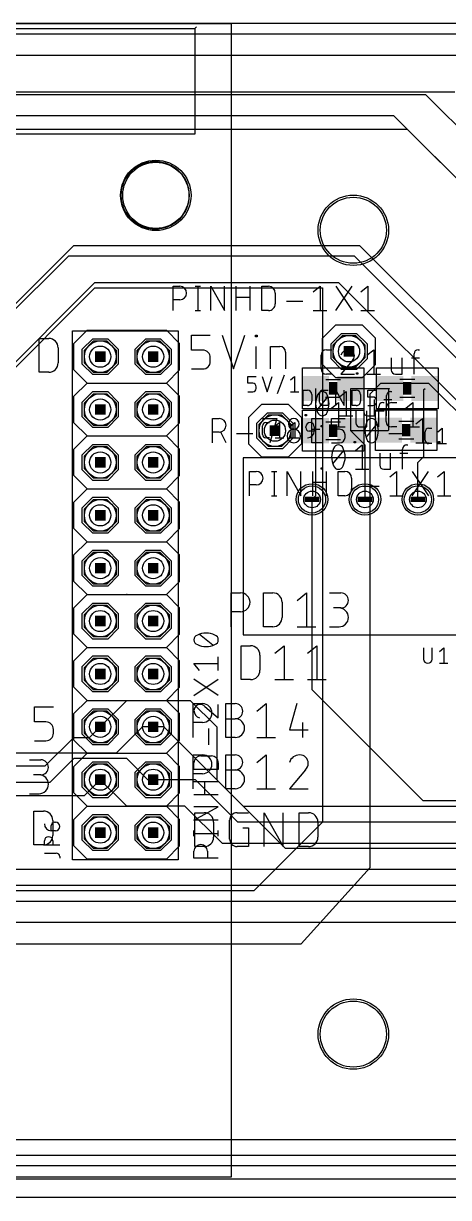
# Model space of a CAD drawing. Extents: x -1.9 to 15.8, y 0 to 5.9.
# Drawn here: x 5.705 to 6.508, y 1.63 to 3.85 of the extents above; entities that cross this region are included whole.
import ezdxf

# ---------------------------------------------------------------- set-up
doc = ezdxf.new("R2010")
doc.units = 0
for name, color, linetype in [('1', 12, 'CONTINUOUS'), ('116', 5, 'CONTINUOUS'), ('15', 30, 'CONTINUOUS'), ('16', 132, 'CONTINUOUS'), ('17', 110, 'CONTINUOUS'), ('2', 41, 'CONTINUOUS'), ('20', 31, 'CONTINUOUS'), ('21', 253, 'CONTINUOUS'), ('23', 53, 'CONTINUOUS'), ('25', 253, 'CONTINUOUS'), ('27', 253, 'CONTINUOUS'), ('29', 253, 'CONTINUOUS'), ('30', 253, 'CONTINUOUS'), ('31', 253, 'CONTINUOUS'), ('35', 253, 'CONTINUOUS'), ('39', 12, 'CONTINUOUS'), ('44', 253, 'CONTINUOUS'), ('51', 253, 'CONTINUOUS')]:
    doc.layers.add(name, color=color, linetype=linetype)

# ---------------------------------------------------------------- blocks, each defined once
blk = doc.blocks.new('RECT')
blk.add_solid([(-0.5, -0.5), (0.5, -0.5), (-0.5, 0.5), (0.5, 0.5)])
blk = doc.blocks.new('OCTAGONP')
blk.add_lwpolyline([(-0.5, -0.207107), (-0.5, 0.207107), (-0.207107, 0.5), (0.207107, 0.5), (0.5, 0.207107), (0.5, -0.207107), (0.207107, -0.5), (-0.207107, -0.5)], close=True)
blk = doc.blocks.new('ROUNDP')
blk.add_circle((0, 0), 0.5)

msp = doc.modelspace()

# ---------------------------------------------------------------- linework, layer by layer
at = {"layer": '1'}
for p, q in [((6.465, 3.715), (4.465, 3.715)), ((7.025, 3.155), (6.465, 3.715)), ((4.56, 3.65), (6.43, 3.65)), ((6.43, 3.65), (6.71, 3.37)), ((6.256535, 3.16), (6.256535, 3.08)), ((6.323465, 3.08), (6.323465, 3.16)), ((6.323465, 3.16), (6.396535, 3.16)), ((6.396535, 3.16), (6.394535, 3.158)), ((6.394535, 3.158), (6.394535, 3.081)), ((6.461465, 3.158), (6.463465, 3.16)), ((6.461465, 3.081), (6.461465, 3.158)), ((6.256535, 3.08), (6.256535, 2.956535)), ((6.393535, 3.08), (6.323465, 3.08)), ((6.323465, 3.08), (6.35, 3.053465)), ((6.394535, 3.081), (6.393535, 3.08)), ((6.461465, 3.031465), (6.461465, 3.081)), ((6.35, 3.053465), (6.35, 2.95)), ((6.45, 3.02), (6.461465, 3.031465)), ((6.45, 2.95), (6.45, 3.02)), ((6.256535, 2.956535), (6.25, 2.95)), ((5.85, 2.52), (5.9, 2.57)), ((5.9, 2.57), (6.02, 2.57)), ((6.02, 2.57), (6.07, 2.52)), ((5.83, 2.5), (5.85, 2.52)), ((6.07, 2.52), (6.07, 2.42)), ((5.746, 2.446), (5.8, 2.5)), ((5.8, 2.5), (5.83, 2.5)), ((2.735, 2.446), (5.746, 2.446)), ((5.8, 2.46), (5.755, 2.415)), ((5.9, 2.46), (5.8, 2.46)), ((5.94, 2.42), (5.9, 2.46)), ((5.82, 2.39), (5.85, 2.42)), ((5.84, 2.41), (5.85, 2.42)), ((5.85, 2.42), (5.9, 2.37)), ((5.95, 2.42), (5.94, 2.42)), ((6.03, 2.42), (5.95, 2.42)), ((6.11, 2.34), (6.03, 2.42)), ((6.07, 2.42), (6.12, 2.37)), ((5.755, 2.415), (2.731, 2.415)), ((2.72, 2.39), (5.82, 2.39)), ((6.01, 2.37), (5.9, 2.37)), ((6.08, 2.3), (6.01, 2.37)), ((6.12, 2.37), (9.19, 2.37)), ((9.2, 2.34), (6.11, 2.34)), ((6.08, 2.3), (9.23, 2.3)), ((6.64, 2.15), (5.44, 2.15))]:
    msp.add_line(p, q, dxfattribs=at)
at = {"layer": '116'}
for p, q in [((3.0975, 3.85), (6.0975, 3.85)), ((5.42875, 3.840625), (6.02875, 3.840625)), ((6.031875, 3.84375), (6.02875, 3.840625)), ((6.02875, 3.840625), (6.02875, 3.640625)), ((6.0975, 3.85), (6.0975, 1.66875)), ((6.02875, 3.640625), (5.42875, 3.640625)), ((5.7975, 2.26875), (5.7975, 3.26875)), ((5.7975, 3.26875), (5.9975, 3.26875)), ((5.9975, 3.26875), (5.9975, 2.26875)), ((5.734929, 3.1905), (5.734929, 3.2545)), ((5.734929, 3.2545), (5.752707, 3.2545)), ((6.022375, 3.232305), (6.022375, 3.26075)), ((6.022375, 3.26075), (6.05793, 3.26075)), ((6.08036, 3.26075), (6.101693, 3.19675)), ((6.101693, 3.19675), (6.123026, 3.26075)), ((6.142993, 3.257194), (6.142993, 3.26075)), ((6.142993, 3.26075), (6.146549, 3.26075)), ((6.146549, 3.257194), (6.142993, 3.257194)), ((6.146549, 3.26075), (6.146549, 3.257194)), ((5.770485, 3.236722), (5.770485, 3.208278)), ((6.043708, 3.232305), (6.022375, 3.232305)), ((6.144771, 3.19675), (6.144771, 3.239417)), ((6.171576, 3.19675), (6.171576, 3.239417)), ((6.171576, 3.239417), (6.189353, 3.239417)), ((6.20002, 3.22875), (6.20002, 3.19675)), ((6.05793, 3.210972), (6.05793, 3.218083)), ((5.752707, 3.1905), (5.734929, 3.1905)), ((6.022375, 3.19675), (6.043708, 3.19675)), ((6.097375, 2.70925), (6.097375, 2.77325)), ((6.097375, 2.77325), (6.115153, 2.77325)), ((6.158085, 2.70925), (6.158085, 2.77325)), ((6.158085, 2.77325), (6.175862, 2.77325)), ((6.19364, 2.755472), (6.19364, 2.727028)), ((6.221676, 2.759028), (6.239454, 2.77325)), ((6.239454, 2.77325), (6.239454, 2.70925)), ((6.283217, 2.77325), (6.30455, 2.77325)), ((6.115153, 2.737694), (6.097375, 2.737694)), ((6.30455, 2.744805), (6.290328, 2.744805)), ((6.175862, 2.70925), (6.158085, 2.70925)), ((6.221676, 2.70925), (6.257232, 2.70925)), ((6.283217, 2.70925), (6.300994, 2.70925)), ((6.116125, 2.60925), (6.116125, 2.67325)), ((6.116125, 2.67325), (6.133903, 2.67325)), ((6.179717, 2.659028), (6.197494, 2.67325)), ((6.197494, 2.67325), (6.197494, 2.60925)), ((6.241257, 2.659028), (6.259035, 2.67325)), ((6.259035, 2.67325), (6.259035, 2.60925)), ((6.15168, 2.655472), (6.15168, 2.627028)), ((6.133903, 2.60925), (6.116125, 2.60925)), ((6.179717, 2.60925), (6.215272, 2.60925)), ((6.241257, 2.60925), (6.276812, 2.60925)), ((5.725989, 2.52918), (5.725989, 2.557625)), ((5.725989, 2.557625), (5.761544, 2.557625)), ((6.0255, 2.499875), (6.0255, 2.563875)), ((6.0255, 2.563875), (6.043278, 2.563875)), ((6.08704, 2.499875), (6.08704, 2.563875)), ((6.08704, 2.563875), (6.104818, 2.563875)), ((6.145699, 2.549653), (6.163476, 2.563875)), ((6.163476, 2.563875), (6.163476, 2.499875)), ((6.221461, 2.563875), (6.207239, 2.514097)), ((6.08704, 2.53543), (6.104818, 2.53543)), ((5.747322, 2.52918), (5.725989, 2.52918)), ((5.761544, 2.507847), (5.761544, 2.514958)), ((6.043278, 2.528319), (6.0255, 2.528319)), ((6.207239, 2.514097), (6.242794, 2.514097)), ((6.232128, 2.528319), (6.232128, 2.499875)), ((5.725989, 2.493625), (5.747322, 2.493625)), ((6.104818, 2.499875), (6.08704, 2.499875)), ((6.145699, 2.499875), (6.181254, 2.499875)), ((6.0255, 2.403), (6.0255, 2.467)), ((6.0255, 2.467), (6.043278, 2.467)), ((6.08704, 2.403), (6.08704, 2.467)), ((6.08704, 2.467), (6.104818, 2.467)), ((6.145699, 2.452778), (6.163476, 2.467)), ((6.163476, 2.467), (6.163476, 2.403)), ((5.716614, 2.457625), (5.737947, 2.457625)), ((5.737947, 2.42918), (5.723725, 2.42918)), ((6.043278, 2.431444), (6.0255, 2.431444)), ((6.08704, 2.438555), (6.104818, 2.438555)), ((6.237461, 2.438555), (6.207239, 2.403)), ((6.104818, 2.403), (6.08704, 2.403)), ((6.145699, 2.403), (6.181254, 2.403)), ((6.207239, 2.403), (6.242794, 2.403)), ((5.716614, 2.393625), (5.734392, 2.393625)), ((5.724864, 2.29675), (5.724864, 2.36075)), ((5.724864, 2.36075), (5.742642, 2.36075)), ((6.028625, 2.293625), (6.028625, 2.357625)), ((6.028625, 2.357625), (6.046403, 2.357625)), ((6.10849, 2.357625), (6.129824, 2.357625)), ((6.159911, 2.293625), (6.159911, 2.357625)), ((6.159911, 2.357625), (6.195467, 2.293625)), ((6.195467, 2.293625), (6.195467, 2.357625)), ((6.225554, 2.293625), (6.225554, 2.357625)), ((6.225554, 2.357625), (6.243332, 2.357625)), ((5.760419, 2.342972), (5.760419, 2.314528)), ((6.06418, 2.339847), (6.06418, 2.311403)), ((6.094268, 2.307847), (6.094268, 2.343403)), ((6.26111, 2.339847), (6.26111, 2.311403)), ((6.119157, 2.32918), (6.129824, 2.32918)), ((6.129824, 2.32918), (6.129824, 2.293625)), ((5.742642, 2.29675), (5.724864, 2.29675)), ((6.046403, 2.293625), (6.028625, 2.293625)), ((6.129824, 2.293625), (6.10849, 2.293625)), ((6.243332, 2.293625), (6.225554, 2.293625)), ((5.9975, 2.26875), (5.7975, 2.26875)), ((6.0975, 1.66875), (3.0975, 1.66875))]:
    msp.add_line(p, q, dxfattribs=at)
msp.add_circle((5.95375, 3.525), 0.06412, dxfattribs=at)
for centre, radius, start, end in [((5.752707, 3.236722), 0.017778, 0, 90), ((6.043708, 3.218083), 0.014222, 0, 90), ((6.189353, 3.22875), 0.010667, 0.000661, 90), ((5.752707, 3.208278), 0.017778, 269.999603, 0), ((6.043708, 3.210972), 0.014222, 270, 0), ((6.115153, 2.755472), 0.017778, 270, 90), ((6.175862, 2.755472), 0.017778, 0, 90), ((6.30455, 2.759028), 0.014222, 270, 90), ((6.300994, 2.727028), 0.017778, 270, 90), ((6.175863, 2.727028), 0.017778, 269.999603, 0), ((6.133903, 2.655472), 0.017778, 0, 90), ((6.133903, 2.627028), 0.017778, 269.999603, 0), ((6.043278, 2.546097), 0.017778, 270, 90), ((6.104818, 2.549653), 0.014222, 270, 90), ((6.104818, 2.517653), 0.017778, 270, 90), ((5.747322, 2.514958), 0.014222, 0, 90), ((5.747322, 2.507847), 0.014222, 270, 0), ((6.043278, 2.449222), 0.017778, 270, 90), ((6.104818, 2.452778), 0.014222, 270, 90), ((6.226794, 2.446444), 0.020556, 90.000082, 162.054879), ((6.226794, 2.451), 0.016, 0, 90), ((5.737947, 2.443403), 0.014222, 270, 90), ((6.225609, 2.451), 0.017186, 313.60363, 359.999736), ((5.734392, 2.411403), 0.017778, 270, 90), ((6.104818, 2.420778), 0.017778, 270, 90), ((5.742642, 2.342972), 0.017778, 0, 90), ((6.046403, 2.339847), 0.017778, 0, 90), ((6.10849, 2.343403), 0.014222, 90.000496, 180), ((6.243332, 2.339847), 0.017778, 0, 90), ((5.742642, 2.314528), 0.017778, 269.999603, 0), ((6.046403, 2.311403), 0.017778, 269.999603, 0), ((6.243332, 2.311403), 0.017778, 269.999603, 0), ((6.10849, 2.307847), 0.014222, 180, 270)]:
    msp.add_arc(centre, radius, start, end, dxfattribs=at)
at = {"layer": '15'}
for p, q in [((1.68, 3.79), (11.493333, 3.79)), ((5.79, 3.41), (5.67, 3.29)), ((6.33, 3.41), (5.79, 3.41)), ((6.652189, 3.087811), (6.33, 3.41)), ((4.7, 2.21), (5.84, 3.35)), ((5.84, 3.35), (6.27, 3.35)), ((6.27, 3.35), (6.27, 2.34)), ((6.36, 3.15), (6.38, 3.17)), ((6.38, 3.17), (6.47, 3.17)), ((6.47, 3.17), (6.58, 3.06)), ((6.36, 2.254211), (6.36, 3.15)), ((6.27, 2.34), (6.14, 2.21)), ((6.229524, 2.11), (6.36, 2.254211)), ((6.14, 2.21), (4.7, 2.21)), ((4.6, 2.11), (6.229524, 2.11)), ((13.6, 1.69), (1.35, 1.69))]:
    msp.add_line(p, q, dxfattribs=at)
at = {"layer": '16'}
for p, q in [((6.52, 3.72), (3.48, 3.72)), ((6.4045, 3.6755), (4.3455, 3.6755)), ((6.79, 3.29), (6.4045, 3.6755)), ((6.25, 2.59), (6.25, 2.95)), ((6.46, 2.38), (6.25, 2.59)), ((5.93, 2.52), (5.88, 2.47)), ((5.95, 2.52), (5.93, 2.52)), ((5.97, 2.52), (5.95, 2.52)), ((6.2, 2.29), (5.97, 2.52)), ((5.88, 2.47), (5.14, 2.47)), ((8.89, 2.38), (6.46, 2.38)), ((8.99, 2.29), (6.2, 2.29)), ((7.95, 2.25), (5.08, 2.25)), ((7.917, 2.22), (4.74, 2.22)), ((7.847, 2.19), (4.75, 2.19)), ((5.21, 1.74), (6.53, 1.74)), ((5.07, 1.71), (6.545972, 1.71)), ((8.09, 1.69), (4.78, 1.69)), ((4.654508, 1.665492), (8.13, 1.665492))]:
    msp.add_line(p, q, dxfattribs=at)
at = {"layer": '2'}
for p, q in [((10.02, 3.83), (0.82, 3.83)), ((4.9, 2.53), (5.8, 3.43)), ((5.8, 3.43), (6.34, 3.43)), ((6.34, 3.43), (6.62, 3.15)), ((4.96, 2.48), (5.84, 3.36)), ((5.84, 3.36), (6.3, 3.36)), ((6.3, 3.36), (6.56, 3.1)), ((13.54, 1.63), (1.33, 1.63))]:
    msp.add_line(p, q, dxfattribs=at)
at = {"layer": '20'}
msp.add_line((13.65, 3.85), (0.8, 3.85), dxfattribs=at)
for centre in [(5.955, 3.525), (6.328, 3.459), (6.328, 1.939)]:
    msp.add_circle(centre, 0.0625, dxfattribs=at)
at = {"layer": '21'}
for p, q in [((5.8, 3.245), (5.825, 3.27)), ((5.825, 3.27), (5.975, 3.27)), ((5.975, 3.27), (6, 3.245)), ((6.27, 3.255), (6.295, 3.28)), ((6.295, 3.28), (6.345, 3.28)), ((6.37, 3.255), (6.345, 3.28)), ((5.8, 3.195), (5.8, 3.245)), ((6, 3.195), (6, 3.245)), ((6.27, 3.205), (6.27, 3.255)), ((6.37, 3.205), (6.37, 3.255)), ((6.295, 3.18), (6.27, 3.205)), ((6.345, 3.18), (6.37, 3.205)), ((5.825, 3.17), (5.8, 3.195)), ((5.975, 3.17), (6, 3.195)), ((6.345, 3.18), (6.295, 3.18)), ((5.8, 3.145), (5.825, 3.17)), ((5.825, 3.17), (5.975, 3.17)), ((5.975, 3.17), (6, 3.145)), ((5.8, 3.095), (5.8, 3.145)), ((6, 3.095), (6, 3.145)), ((6.155, 3.13), (6.13, 3.105)), ((6.155, 3.13), (6.205, 3.13)), ((6.205, 3.13), (6.23, 3.105)), ((5.825, 3.07), (5.8, 3.095)), ((5.975, 3.07), (6, 3.095)), ((6.13, 3.105), (6.13, 3.055)), ((6.23, 3.105), (6.23, 3.055)), ((5.8, 3.045), (5.825, 3.07)), ((5.825, 3.07), (5.975, 3.07)), ((5.975, 3.07), (6, 3.045)), ((5.8, 2.995), (5.8, 3.045)), ((6, 2.995), (6, 3.045)), ((6.13, 3.055), (6.155, 3.03)), ((6.23, 3.055), (6.205, 3.03)), ((6.5764, 3.0288), (6.119707, 3.0288)), ((6.119707, 3.0288), (6.119707, 2.694154)), ((6.205, 3.03), (6.155, 3.03)), ((5.825, 2.97), (5.8, 2.995)), ((5.975, 2.97), (6, 2.995)), ((5.8, 2.945), (5.825, 2.97)), ((5.825, 2.97), (5.975, 2.97)), ((5.975, 2.97), (6, 2.945)), ((5.8, 2.895), (5.8, 2.945)), ((6, 2.895), (6, 2.945)), ((5.825, 2.87), (5.8, 2.895)), ((5.975, 2.87), (6, 2.895)), ((5.8, 2.845), (5.825, 2.87)), ((5.825, 2.87), (5.975, 2.87)), ((6, 2.845), (5.975, 2.87)), ((5.8, 2.795), (5.8, 2.845)), ((6, 2.795), (6, 2.845)), ((5.825, 2.77), (5.8, 2.795)), ((5.975, 2.77), (6, 2.795)), ((5.8, 2.745), (5.825, 2.77)), ((5.825, 2.77), (5.975, 2.77)), ((6, 2.745), (5.975, 2.77)), ((5.8, 2.695), (5.8, 2.745)), ((6, 2.695), (6, 2.745)), ((5.825, 2.67), (5.8, 2.695)), ((5.975, 2.67), (6, 2.695)), ((6.119707, 2.694154), (6.5764, 2.694154)), ((5.8, 2.645), (5.825, 2.67)), ((5.825, 2.67), (5.975, 2.67)), ((6, 2.645), (5.975, 2.67)), ((5.8, 2.595), (5.8, 2.645)), ((6, 2.595), (6, 2.645)), ((5.825, 2.57), (5.8, 2.595)), ((5.975, 2.57), (6, 2.595)), ((5.8, 2.545), (5.825, 2.57)), ((5.825, 2.57), (5.975, 2.57)), ((6, 2.545), (5.975, 2.57)), ((5.8, 2.495), (5.8, 2.545)), ((6, 2.495), (6, 2.545)), ((5.825, 2.47), (5.8, 2.495)), ((5.975, 2.47), (6, 2.495)), ((5.8, 2.445), (5.825, 2.47)), ((5.825, 2.47), (5.975, 2.47)), ((6, 2.445), (5.975, 2.47)), ((5.8, 2.395), (5.8, 2.445)), ((6, 2.395), (6, 2.445)), ((5.825, 2.37), (5.8, 2.395)), ((5.975, 2.37), (6, 2.395)), ((5.8, 2.345), (5.825, 2.37)), ((5.825, 2.37), (5.975, 2.37)), ((6, 2.345), (5.975, 2.37)), ((5.8, 2.295), (5.8, 2.345)), ((6, 2.295), (6, 2.345)), ((5.825, 2.27), (5.8, 2.295)), ((5.975, 2.27), (6, 2.295)), ((5.975, 2.27), (5.825, 2.27))]:
    msp.add_line(p, q, dxfattribs=at)
at = {"layer": '23'}
for p in [(6.32, 3.23), (6.29, 3.16), (6.43, 3.16), (6.18, 3.08), (6.29, 3.08), (6.428, 3.081), (6.35, 2.95), (5.9, 2.77)]:
    msp.add_point(p, dxfattribs=at)
at = {"layer": '25'}
for p, q in [((6.267, 3.197222), (6.267, 3.222778)), ((6.277222, 3.233), (6.287444, 3.233)), ((6.326353, 3.212555), (6.304631, 3.187)), ((6.1285, 3.169611), (6.1285, 3.1825)), ((6.1285, 3.1825), (6.144611, 3.1825)), ((6.155689, 3.1825), (6.165355, 3.1535)), ((6.165355, 3.1535), (6.175022, 3.1825)), ((6.184831, 3.150278), (6.19772, 3.185722)), ((6.20914, 3.176055), (6.217195, 3.1825)), ((6.217195, 3.1825), (6.217195, 3.1535)), ((6.287444, 3.187), (6.277222, 3.187)), ((6.304631, 3.187), (6.330186, 3.187)), ((6.138167, 3.169611), (6.1285, 3.169611)), ((6.1285, 3.1535), (6.138167, 3.1535)), ((6.144611, 3.159944), (6.144611, 3.163167)), ((6.20914, 3.1535), (6.225251, 3.1535)), ((6.233469, 3.1275), (6.233469, 3.1565)), ((6.233469, 3.1565), (6.241525, 3.1565)), ((6.270634, 3.1565), (6.2803, 3.1565)), ((6.294909, 3.1275), (6.294909, 3.1565)), ((6.294909, 3.1565), (6.31102, 3.1275)), ((6.31102, 3.1275), (6.31102, 3.1565)), ((6.325629, 3.1275), (6.325629, 3.1565)), ((6.325629, 3.1565), (6.333684, 3.1565)), ((6.355389, 3.143611), (6.355389, 3.1565)), ((6.355389, 3.1565), (6.3715, 3.1565)), ((6.24958, 3.148444), (6.24958, 3.135555)), ((6.264189, 3.133944), (6.264189, 3.150055)), ((6.275467, 3.143611), (6.2803, 3.143611)), ((6.2803, 3.143611), (6.2803, 3.1275)), ((6.34174, 3.148444), (6.34174, 3.135555)), ((6.365055, 3.143611), (6.355389, 3.143611)), ((6.3715, 3.133944), (6.3715, 3.137167)), ((6.400036, 3.133), (6.410258, 3.133)), ((6.427445, 3.122778), (6.440222, 3.133)), ((6.440222, 3.133), (6.440222, 3.087)), ((6.241525, 3.1275), (6.233469, 3.1275)), ((6.2803, 3.1275), (6.270634, 3.1275)), ((6.333684, 3.1275), (6.325629, 3.1275)), ((6.355389, 3.1275), (6.365055, 3.1275)), ((6.389814, 3.097222), (6.389814, 3.122778)), ((6.1565, 3.072944), (6.1565, 3.089055)), ((6.162944, 3.0955), (6.169389, 3.0955)), ((6.180591, 3.089055), (6.188646, 3.0955)), ((6.188646, 3.0955), (6.188646, 3.0665)), ((6.209391, 3.089055), (6.217446, 3.0955)), ((6.217446, 3.0955), (6.217446, 3.0665)), ((6.238191, 3.085833), (6.238191, 3.087444)), ((6.254302, 3.087444), (6.254302, 3.079389)), ((6.410258, 3.087), (6.400036, 3.087)), ((6.427445, 3.087), (6.453, 3.087)), ((6.169389, 3.0665), (6.162944, 3.0665)), ((6.180591, 3.0665), (6.196702, 3.0665)), ((6.209391, 3.0665), (6.225502, 3.0665)), ((6.254302, 3.079389), (6.244635, 3.079389)), ((6.463698, 3.061944), (6.463698, 3.078055)), ((6.470142, 3.0845), (6.476587, 3.0845)), ((6.487789, 3.078055), (6.495844, 3.0845)), ((6.495844, 3.0845), (6.495844, 3.0555)), ((6.476587, 3.0555), (6.470142, 3.0555)), ((6.487789, 3.0555), (6.5039, 3.0555)), ((6.460859, 2.66915), (6.460859, 2.648206)), ((6.47697, 2.648206), (6.47697, 2.66915)), ((6.490619, 2.662706), (6.498674, 2.66915)), ((6.498674, 2.66915), (6.498674, 2.64015)), ((6.490619, 2.64015), (6.50673, 2.64015)), ((5.757389, 2.323488), (5.757389, 2.333155)), ((5.763833, 2.339599), (5.765445, 2.339599)), ((5.765445, 2.323488), (5.757389, 2.323488)), ((5.7445, 2.296111), (5.7445, 2.304167)), ((5.7735, 2.296111), (5.7445, 2.296111)), ((5.760611, 2.304167), (5.760611, 2.296111)), ((5.7445, 2.281167), (5.767056, 2.281167)), ((5.7735, 2.274722), (5.7735, 2.2715))]:
    msp.add_line(p, q, dxfattribs=at)
for centre, radius, start, end in [((6.277222, 3.222778), 0.010222, 90.00069, 180), ((6.318686, 3.218226), 0.014774, 90.000114, 162.05493), ((6.318686, 3.2215), 0.0115, 0, 90), ((6.317834, 3.2215), 0.012352, 313.604016, 359.999564), ((6.277222, 3.197222), 0.010222, 180, 270), ((6.138167, 3.163167), 0.006445, 0, 90), ((6.138167, 3.159944), 0.006444, 270, 0), ((6.241525, 3.148444), 0.008056, 0, 90), ((6.270634, 3.150055), 0.006445, 90.001094, 180), ((6.333684, 3.148444), 0.008056, 0, 90), ((6.241525, 3.135555), 0.008055, 269.999125, 360), ((6.270634, 3.133944), 0.006444, 180, 270), ((6.333685, 3.135555), 0.008055, 269.999125, 360), ((6.365055, 3.137167), 0.006445, 0, 90), ((6.365055, 3.133944), 0.006444, 270, 0), ((6.400036, 3.122778), 0.010222, 90.00069, 180), ((6.162945, 3.089055), 0.006445, 90.001094, 180), ((6.246246, 3.087444), 0.008055, 0, 180), ((6.244635, 3.085833), 0.006444, 179.998906, 270), ((6.400036, 3.097222), 0.010222, 180, 270), ((6.162944, 3.072944), 0.006444, 180, 270), ((6.241413, 3.079389), 0.012889, 270, 0), ((6.470142, 3.078055), 0.006445, 90.001094, 180), ((6.470142, 3.061944), 0.006444, 180, 270), ((6.468914, 2.648206), 0.008055, 180, 0), ((5.757389, 2.336377), 0.012889, 180.001094, 270), ((5.763833, 2.333155), 0.006444, 89.998906, 180), ((5.765445, 2.331544), 0.008056, 270, 90), ((5.752556, 2.304167), 0.008056, 0, 180), ((5.767056, 2.274722), 0.006444, 0, 90)]:
    msp.add_arc(centre, radius, start, end, dxfattribs=at)
at = {"layer": '27'}
for p, q in [((5.987612, 3.307), (5.987612, 3.353)), ((5.987612, 3.353), (6.00039, 3.353)), ((6.029112, 3.353), (6.039334, 3.353)), ((6.034223, 3.353), (6.034223, 3.307)), ((6.058945, 3.307), (6.058945, 3.353)), ((6.058945, 3.353), (6.0845, 3.307)), ((6.0845, 3.307), (6.0845, 3.353)), ((6.106945, 3.307), (6.106945, 3.353)), ((6.1325, 3.353), (6.1325, 3.307)), ((6.154945, 3.307), (6.154945, 3.353)), ((6.154945, 3.353), (6.167722, 3.353)), ((6.252445, 3.342778), (6.265222, 3.353)), ((6.265222, 3.353), (6.265222, 3.307)), ((6.294889, 3.307), (6.325556, 3.353)), ((6.294889, 3.353), (6.325556, 3.307)), ((6.342445, 3.342778), (6.355222, 3.353)), ((6.355222, 3.353), (6.355222, 3.307)), ((6.106945, 3.332555), (6.1325, 3.332555)), ((6.1805, 3.340222), (6.1805, 3.319778)), ((6.00039, 3.327444), (5.987612, 3.327444)), ((6.201889, 3.324889), (6.232556, 3.324889)), ((6.029112, 3.307), (6.039334, 3.307)), ((6.167722, 3.307), (6.154945, 3.307)), ((6.252445, 3.307), (6.278, 3.307)), ((6.342445, 3.307), (6.368, 3.307)), ((6.353756, 3.222778), (6.366533, 3.233)), ((6.366533, 3.233), (6.366533, 3.187)), ((6.442778, 3.187), (6.442778, 3.225333)), ((6.450444, 3.233), (6.453, 3.233)), ((6.399811, 3.217667), (6.399811, 3.194667)), ((6.420256, 3.187), (6.420256, 3.217667)), ((6.437667, 3.217667), (6.453, 3.217667)), ((6.333756, 3.187), (6.333756, 3.189555)), ((6.333756, 3.189555), (6.336311, 3.189555)), ((6.336311, 3.187), (6.333756, 3.187)), ((6.336311, 3.189555), (6.336311, 3.187)), ((6.353756, 3.187), (6.379311, 3.187)), ((6.407478, 3.187), (6.420256, 3.187)), ((6.301756, 3.143778), (6.314533, 3.154)), ((6.314533, 3.154), (6.314533, 3.108)), ((6.398444, 3.154), (6.401, 3.154)), ((6.259311, 3.118222), (6.279756, 3.143778)), ((6.287, 3.122778), (6.299778, 3.133)), ((6.299778, 3.133), (6.299778, 3.087)), ((6.347811, 3.138667), (6.347811, 3.115667)), ((6.368256, 3.108), (6.368256, 3.138667)), ((6.383689, 3.133), (6.386244, 3.133)), ((6.385667, 3.138667), (6.401, 3.138667)), ((6.390778, 3.108), (6.390778, 3.146333)), ((6.236756, 3.108), (6.236756, 3.110555)), ((6.236756, 3.110555), (6.239311, 3.110555)), ((6.239311, 3.108), (6.236756, 3.108)), ((6.239311, 3.110555), (6.239311, 3.108)), ((6.301756, 3.108), (6.327311, 3.108)), ((6.333055, 3.117667), (6.333055, 3.094667)), ((6.3535, 3.087), (6.3535, 3.117667)), ((6.355478, 3.108), (6.368256, 3.108)), ((6.370911, 3.117667), (6.386244, 3.117667)), ((6.376022, 3.087), (6.376022, 3.125333)), ((6.062135, 3.05706), (6.062135, 3.10306)), ((6.062135, 3.10306), (6.074913, 3.10306)), ((6.157845, 3.097949), (6.157845, 3.10306)), ((6.157845, 3.10306), (6.183401, 3.10306)), ((6.183401, 3.10306), (6.170623, 3.05706)), ((6.249434, 3.05706), (6.249434, 3.10306)), ((6.249434, 3.10306), (6.269878, 3.10306)), ((6.267, 3.087), (6.267, 3.089555)), ((6.267, 3.089555), (6.269555, 3.089555)), ((6.269555, 3.087), (6.267, 3.087)), ((6.269555, 3.089555), (6.269555, 3.087)), ((6.286845, 3.082615), (6.286845, 3.10306)), ((6.286845, 3.10306), (6.312401, 3.10306)), ((6.287, 3.087), (6.312555, 3.087)), ((6.340722, 3.087), (6.3535, 3.087)), ((6.3524, 3.067282), (6.372845, 3.092837)), ((6.445845, 3.092837), (6.458622, 3.10306)), ((6.458622, 3.10306), (6.458622, 3.05706)), ((6.074913, 3.077504), (6.062135, 3.077504)), ((6.087691, 3.05706), (6.077469, 3.077504)), ((6.10729, 3.074949), (6.137956, 3.074949)), ((6.249434, 3.082615), (6.264767, 3.082615)), ((6.302178, 3.082615), (6.286845, 3.082615)), ((6.312401, 3.067282), (6.312401, 3.072393)), ((6.395289, 3.074949), (6.425956, 3.074949)), ((6.269878, 3.05706), (6.249434, 3.05706)), ((6.286845, 3.05706), (6.302178, 3.05706)), ((6.289555, 3.017222), (6.31, 3.042778)), ((6.329845, 3.05706), (6.329845, 3.059615)), ((6.329845, 3.059615), (6.3324, 3.059615)), ((6.3324, 3.05706), (6.329845, 3.05706)), ((6.332, 3.042778), (6.344777, 3.053)), ((6.3324, 3.059615), (6.3324, 3.05706)), ((6.344777, 3.053), (6.344777, 3.007)), ((6.421022, 3.007), (6.421022, 3.045333)), ((6.428688, 3.053), (6.431244, 3.053)), ((6.445845, 3.05706), (6.4714, 3.05706)), ((6.488845, 3.05706), (6.488845, 3.059615)), ((6.488845, 3.059615), (6.4914, 3.059615)), ((6.4914, 3.05706), (6.488845, 3.05706)), ((6.4914, 3.059615), (6.4914, 3.05706)), ((6.378055, 3.037667), (6.378055, 3.014667)), ((6.3985, 3.007), (6.3985, 3.037667)), ((6.415911, 3.037667), (6.431244, 3.037667)), ((6.132, 2.957), (6.132, 3.003)), ((6.132, 3.003), (6.144778, 3.003)), ((6.1735, 3.003), (6.183722, 3.003)), ((6.178611, 3.003), (6.178611, 2.957)), ((6.203333, 2.957), (6.203333, 3.003)), ((6.203333, 3.003), (6.228889, 2.957)), ((6.228889, 2.957), (6.228889, 3.003)), ((6.251333, 2.957), (6.251333, 3.003)), ((6.267, 3.007), (6.267, 3.009555)), ((6.267, 3.009555), (6.269555, 3.009555)), ((6.269555, 3.007), (6.267, 3.007)), ((6.269555, 3.009555), (6.269555, 3.007)), ((6.276889, 3.003), (6.276889, 2.957)), ((6.299333, 2.957), (6.299333, 3.003)), ((6.299333, 3.003), (6.312111, 3.003)), ((6.332, 3.007), (6.357555, 3.007)), ((6.385722, 3.007), (6.3985, 3.007)), ((6.396833, 2.992778), (6.40961, 3.003)), ((6.40961, 3.003), (6.40961, 2.957)), ((6.439277, 2.957), (6.469944, 3.003)), ((6.439277, 3.003), (6.469944, 2.957)), ((6.486833, 2.992778), (6.49961, 3.003)), ((6.49961, 3.003), (6.49961, 2.957)), ((6.144778, 2.977444), (6.132, 2.977444)), ((6.251333, 2.982555), (6.276889, 2.982555)), ((6.324888, 2.990222), (6.324888, 2.969778)), ((6.346277, 2.974889), (6.376944, 2.974889)), ((6.1735, 2.957), (6.183722, 2.957)), ((6.312111, 2.957), (6.299333, 2.957)), ((6.396833, 2.957), (6.422388, 2.957)), ((6.486833, 2.957), (6.512388, 2.957)), ((6.062778, 2.674388), (6.037222, 2.694833)), ((6.073, 2.626833), (6.073, 2.652388)), ((6.037222, 2.626833), (6.027, 2.63961)), ((6.027, 2.63961), (6.073, 2.63961)), ((6.073, 2.579277), (6.027, 2.609944)), ((6.027, 2.579277), (6.073, 2.609944)), ((6.047445, 2.558555), (6.073, 2.536833)), ((6.073, 2.536833), (6.073, 2.562388)), ((6.055111, 2.486277), (6.055111, 2.516944)), ((6.039778, 2.464888), (6.060222, 2.464888)), ((6.027, 2.439333), (6.027, 2.452111)), ((6.073, 2.452111), (6.073, 2.439333)), ((6.073, 2.439333), (6.027, 2.439333)), ((6.027, 2.416889), (6.073, 2.416889)), ((6.047445, 2.391333), (6.047445, 2.416889)), ((6.073, 2.391333), (6.027, 2.391333)), ((6.027, 2.343333), (6.073, 2.368889)), ((6.073, 2.368889), (6.027, 2.368889)), ((6.073, 2.343333), (6.027, 2.343333)), ((6.027, 2.3135), (6.027, 2.323722)), ((6.027, 2.318611), (6.073, 2.318611)), ((6.073, 2.3135), (6.073, 2.323722)), ((6.027, 2.272), (6.027, 2.284778)), ((6.073, 2.272), (6.027, 2.272)), ((6.052556, 2.284778), (6.052556, 2.272))]:
    msp.add_line(p, q, dxfattribs=at)
for centre, radius, start, end in [((6.00039, 3.340222), 0.012778, 270, 90), ((6.167722, 3.340222), 0.012778, 0, 90), ((6.167723, 3.319778), 0.012778, 269.999448, 0), ((6.450445, 3.225333), 0.007667, 90.000919, 180), ((6.407478, 3.194667), 0.007667, 180, 270), ((6.269533, 3.144544), 0.009456, 89.999952, 161.075106), ((6.269533, 3.144544), 0.009456, 18.924773, 90.000169), ((6.398445, 3.146333), 0.007667, 90.000919, 180), ((6.294663, 3.131), 0.037907, 154.010897, 180.000118), ((6.294664, 3.131), 0.037908, 179.999991, 205.988809), ((6.244404, 3.131), 0.037907, 359.999923, 25.989063), ((6.244403, 3.131), 0.037908, 334.011232, 359.999968), ((6.383689, 3.125333), 0.007667, 90.000919, 180), ((6.269533, 3.117456), 0.009456, 198.925396, 269.999845), ((6.269533, 3.117456), 0.009456, 270.000034, 341.074725), ((6.355478, 3.115667), 0.007667, 180, 270), ((6.074913, 3.090282), 0.012778, 270, 90), ((6.215623, 3.092837), 0.010222, 0, 180), ((6.215623, 3.092837), 0.010222, 180, 0), ((6.340722, 3.094667), 0.007667, 180, 270), ((6.387752, 3.08006), 0.037907, 154.010897, 180.000118), ((6.362623, 3.093604), 0.009456, 89.999952, 161.075106), ((6.362623, 3.093604), 0.009456, 18.924773, 90.000169), ((6.337493, 3.08006), 0.037907, 359.999923, 25.989063), ((6.215623, 3.069837), 0.012778, 0, 180), ((6.215623, 3.069837), 0.012778, 180, 0), ((6.302178, 3.072393), 0.010222, 0, 90), ((6.302178, 3.067282), 0.010222, 270, 0), ((6.387753, 3.08006), 0.037908, 179.999991, 205.988809), ((6.337492, 3.08006), 0.037908, 334.011232, 359.999968), ((6.324907, 3.03), 0.037907, 154.010897, 180.000118), ((6.299778, 3.043544), 0.009456, 89.999952, 161.075106), ((6.299778, 3.043544), 0.009456, 18.924773, 90.000169), ((6.274648, 3.03), 0.037907, 359.999923, 25.989063), ((6.362623, 3.066515), 0.009456, 198.925396, 269.999845), ((6.362623, 3.066515), 0.009456, 270.000034, 341.074725), ((6.428689, 3.045333), 0.007667, 90.000919, 180), ((6.324908, 3.03), 0.037908, 179.999991, 205.988809), ((6.274647, 3.03), 0.037908, 334.011232, 359.999968), ((6.144778, 2.990222), 0.012778, 270, 90), ((6.299778, 3.016456), 0.009456, 198.925396, 269.999845), ((6.299778, 3.016456), 0.009456, 270.000034, 341.074725), ((6.312111, 2.990222), 0.012778, 0, 90), ((6.385722, 3.014667), 0.007667, 180, 270), ((6.312111, 2.969778), 0.012778, 269.999448, 0), ((6.036455, 2.68461), 0.009455, 108.924048, 180.000149), ((6.05, 2.65948), 0.037908, 90.000127, 115.988859), ((6.05, 2.65948), 0.037908, 64.011232, 89.999968), ((6.063544, 2.68461), 0.009456, 0.000034, 71.074725), ((6.036455, 2.68461), 0.009455, 179.999972, 251.075831), ((6.05, 2.709741), 0.037908, 244.0111, 269.999914), ((6.05, 2.709741), 0.037908, 269.999991, 295.988809), ((6.063544, 2.68461), 0.009456, 288.925396, 359.999845), ((6.0385, 2.550888), 0.0115, 90, 180), ((6.0385, 2.550036), 0.012352, 43.603396, 90.000183), ((6.041774, 2.550888), 0.014774, 180.000126, 252.055396), ((6.039778, 2.452111), 0.012778, 90, 180), ((6.060222, 2.452111), 0.012778, 359.999448, 90), ((6.039778, 2.284778), 0.012778, 0, 180)]:
    msp.add_arc(centre, radius, start, end, dxfattribs=at)
at = {"layer": '29'}
for centre in [(5.955, 3.525), (6.328, 3.459), (6.328, 1.939)]:
    msp.add_circle(centre, 0.0665, dxfattribs=at)
at = {"layer": '30'}
for centre in [(5.955, 3.525), (6.328, 3.459), (6.328, 1.939)]:
    msp.add_circle(centre, 0.0665, dxfattribs=at)
at = {"layer": '39'}
for p, q in [((6.232008, 3.198701), (6.347992, 3.198701)), ((6.232008, 3.121299), (6.232008, 3.198701)), ((6.347992, 3.198701), (6.347992, 3.121299)), ((6.372008, 3.121299), (6.372008, 3.198701)), ((6.372008, 3.198701), (6.487992, 3.198701)), ((6.487992, 3.198701), (6.487992, 3.121299)), ((6.347992, 3.121299), (6.232008, 3.121299)), ((6.232008, 3.118701), (6.347992, 3.118701)), ((6.232008, 3.041299), (6.232008, 3.118701)), ((6.347992, 3.118701), (6.347992, 3.041299)), ((6.370008, 3.042299), (6.370008, 3.119701)), ((6.370008, 3.119701), (6.485992, 3.119701)), ((6.487992, 3.121299), (6.372008, 3.121299)), ((6.485992, 3.119701), (6.485992, 3.042299)), ((6.485992, 3.042299), (6.370008, 3.042299)), ((6.347992, 3.041299), (6.232008, 3.041299))]:
    msp.add_line(p, q, dxfattribs=at)
at = {"layer": '44'}
for centre, radius in [((6.32, 3.23), 0.02), ((5.85, 3.22), 0.02), ((5.95, 3.22), 0.02), ((5.85, 3.12), 0.02), ((5.95, 3.12), 0.02), ((6.18, 3.08), 0.02), ((5.85, 3.02), 0.02), ((5.95, 3.02), 0.02), ((6.25, 2.95), 0.015748), ((6.35, 2.95), 0.015748), ((6.45, 2.95), 0.015748), ((5.85, 2.92), 0.02), ((5.95, 2.92), 0.02), ((5.85, 2.82), 0.02), ((5.95, 2.82), 0.02), ((5.85, 2.72), 0.02), ((5.95, 2.72), 0.02), ((5.85, 2.62), 0.02), ((5.95, 2.62), 0.02), ((5.85, 2.52), 0.02), ((5.95, 2.52), 0.02), ((5.85, 2.42), 0.02), ((5.95, 2.42), 0.02), ((5.85, 2.32), 0.02), ((5.95, 2.32), 0.02)]:
    msp.add_circle(centre, radius, dxfattribs=at)
at = {"layer": '51'}
for p, q in [((6.275984, 3.177008), (6.304016, 3.177008)), ((6.444016, 3.176496), (6.415984, 3.176496)), ((6.275984, 3.143504), (6.304016, 3.143504)), ((6.444016, 3.142992), (6.415984, 3.142992)), ((6.275984, 3.097008), (6.304016, 3.097008)), ((6.442016, 3.097496), (6.413984, 3.097496)), ((6.442016, 3.063992), (6.413984, 3.063992)), ((6.275984, 3.063504), (6.304016, 3.063504))]:
    msp.add_line(p, q, dxfattribs=at)

# ---------------------------------------------------------------- block references
at = {"layer": '1', "xscale": 0.043307, "yscale": 0.03937}
for p in [(6.256535, 3.16), (6.323465, 3.16), (6.256535, 3.08), (6.323465, 3.08)]:
    msp.add_blockref('RECT', p, dxfattribs=at)
at = {"layer": '1', "xscale": 0.043307, "yscale": 0.03937, "rotation": 180}
for p in [(6.396535, 3.16), (6.463465, 3.16), (6.394535, 3.081), (6.461465, 3.081)]:
    msp.add_blockref('RECT', p, dxfattribs=at)
at = {"layer": '17', "xscale": 0.06, "yscale": 0.06}
for name, p, rotation in [('OCTAGONP', (5.85, 3.22), 90), ('ROUNDP', (5.85, 3.22), 90), ('ROUNDP', (5.85, 3.22), 90), ('OCTAGONP', (5.85, 3.22), 90), ('OCTAGONP', (5.95, 3.22), 90), ('ROUNDP', (5.95, 3.22), 90), ('ROUNDP', (5.95, 3.22), 90), ('OCTAGONP', (5.95, 3.22), 90), ('OCTAGONP', (6.32, 3.23), 180), ('ROUNDP', (6.32, 3.23), 180), ('ROUNDP', (6.32, 3.23), 180), ('OCTAGONP', (6.32, 3.23), 180), ('OCTAGONP', (5.85, 3.12), 90), ('ROUNDP', (5.85, 3.12), 90), ('ROUNDP', (5.85, 3.12), 90), ('OCTAGONP', (5.85, 3.12), 90), ('OCTAGONP', (5.95, 3.12), 90), ('ROUNDP', (5.95, 3.12), 90), ('ROUNDP', (5.95, 3.12), 90), ('OCTAGONP', (5.95, 3.12), 90), ('OCTAGONP', (5.85, 3.02), 90), ('ROUNDP', (5.85, 3.02), 90), ('ROUNDP', (5.85, 3.02), 90), ('OCTAGONP', (5.85, 3.02), 90), ('OCTAGONP', (5.95, 3.02), 90), ('ROUNDP', (5.95, 3.02), 90), ('ROUNDP', (5.95, 3.02), 90), ('OCTAGONP', (5.95, 3.02), 90), ('OCTAGONP', (5.85, 2.92), 90), ('ROUNDP', (5.85, 2.92), 90), ('ROUNDP', (5.85, 2.92), 90), ('OCTAGONP', (5.85, 2.92), 90), ('OCTAGONP', (5.95, 2.92), 90), ('ROUNDP', (5.95, 2.92), 90), ('ROUNDP', (5.95, 2.92), 90), ('OCTAGONP', (5.95, 2.92), 90), ('OCTAGONP', (5.85, 2.82), 90), ('ROUNDP', (5.85, 2.82), 90), ('ROUNDP', (5.85, 2.82), 90), ('OCTAGONP', (5.85, 2.82), 90), ('OCTAGONP', (5.95, 2.82), 90), ('ROUNDP', (5.95, 2.82), 90), ('ROUNDP', (5.95, 2.82), 90), ('OCTAGONP', (5.95, 2.82), 90), ('OCTAGONP', (5.85, 2.72), 90), ('ROUNDP', (5.85, 2.72), 90), ('ROUNDP', (5.85, 2.72), 90), ('OCTAGONP', (5.85, 2.72), 90), ('OCTAGONP', (5.95, 2.72), 90), ('ROUNDP', (5.95, 2.72), 90), ('ROUNDP', (5.95, 2.72), 90), ('OCTAGONP', (5.95, 2.72), 90), ('OCTAGONP', (5.85, 2.62), 90), ('ROUNDP', (5.85, 2.62), 90), ('ROUNDP', (5.85, 2.62), 90), ('OCTAGONP', (5.85, 2.62), 90), ('OCTAGONP', (5.95, 2.62), 90), ('ROUNDP', (5.95, 2.62), 90), ('ROUNDP', (5.95, 2.62), 90), ('OCTAGONP', (5.95, 2.62), 90), ('OCTAGONP', (5.85, 2.52), 90), ('ROUNDP', (5.85, 2.52), 90), ('ROUNDP', (5.85, 2.52), 90), ('OCTAGONP', (5.85, 2.52), 90), ('OCTAGONP', (5.95, 2.52), 90), ('ROUNDP', (5.95, 2.52), 90), ('ROUNDP', (5.95, 2.52), 90), ('OCTAGONP', (5.95, 2.52), 90), ('OCTAGONP', (5.85, 2.42), 90), ('ROUNDP', (5.85, 2.42), 90), ('ROUNDP', (5.85, 2.42), 90), ('OCTAGONP', (5.85, 2.42), 90), ('OCTAGONP', (5.95, 2.42), 90), ('ROUNDP', (5.95, 2.42), 90), ('ROUNDP', (5.95, 2.42), 90), ('OCTAGONP', (5.95, 2.42), 90), ('OCTAGONP', (5.85, 2.32), 90), ('ROUNDP', (5.85, 2.32), 90), ('ROUNDP', (5.85, 2.32), 90), ('OCTAGONP', (5.85, 2.32), 90), ('OCTAGONP', (5.95, 2.32), 90), ('ROUNDP', (5.95, 2.32), 90), ('ROUNDP', (5.95, 2.32), 90), ('OCTAGONP', (5.95, 2.32), 90)]:
    msp.add_blockref(name, p, dxfattribs=dict(at, rotation=rotation))
at = {"layer": '17'}
for name, p, xscale, yscale in [('OCTAGONP', (6.18, 3.08), 0.06, 0.06), ('ROUNDP', (6.18, 3.08), 0.06, 0.06), ('ROUNDP', (6.18, 3.08), 0.06, 0.06), ('OCTAGONP', (6.18, 3.08), 0.06, 0.06), ('ROUNDP', (6.25, 2.95), 0.051496, 0.051496), ('ROUNDP', (6.25, 2.95), 0.051496, 0.051496), ('ROUNDP', (6.25, 2.95), 0.051496, 0.051496), ('ROUNDP', (6.25, 2.95), 0.051496, 0.051496), ('ROUNDP', (6.35, 2.95), 0.051496, 0.051496), ('ROUNDP', (6.35, 2.95), 0.051496, 0.051496), ('ROUNDP', (6.35, 2.95), 0.051496, 0.051496), ('ROUNDP', (6.35, 2.95), 0.051496, 0.051496), ('ROUNDP', (6.45, 2.95), 0.051496, 0.051496), ('ROUNDP', (6.45, 2.95), 0.051496, 0.051496), ('ROUNDP', (6.45, 2.95), 0.051496, 0.051496), ('ROUNDP', (6.45, 2.95), 0.051496, 0.051496)]:
    msp.add_blockref(name, p, dxfattribs=dict(at, xscale=xscale, yscale=yscale))
at = {"layer": '29'}
for name, p, xscale, yscale, rotation in [('OCTAGONP', (6.32, 3.23), 0.068, 0.068, 180), ('OCTAGONP', (5.85, 3.22), 0.068, 0.068, 90), ('OCTAGONP', (5.95, 3.22), 0.068, 0.068, 90), ('RECT', (6.396535, 3.16), 0.051307, 0.04737, 180), ('RECT', (6.463465, 3.16), 0.051307, 0.04737, 180), ('OCTAGONP', (5.85, 3.12), 0.068, 0.068, 90), ('OCTAGONP', (5.95, 3.12), 0.068, 0.068, 90), ('RECT', (6.394535, 3.081), 0.051307, 0.04737, 180), ('RECT', (6.461465, 3.081), 0.051307, 0.04737, 180), ('OCTAGONP', (5.85, 3.02), 0.068, 0.068, 90), ('OCTAGONP', (5.95, 3.02), 0.068, 0.068, 90), ('OCTAGONP', (5.85, 2.92), 0.068, 0.068, 90), ('OCTAGONP', (5.95, 2.92), 0.068, 0.068, 90), ('OCTAGONP', (5.85, 2.82), 0.068, 0.068, 90), ('OCTAGONP', (5.95, 2.82), 0.068, 0.068, 90), ('OCTAGONP', (5.85, 2.72), 0.068, 0.068, 90), ('OCTAGONP', (5.95, 2.72), 0.068, 0.068, 90), ('OCTAGONP', (5.85, 2.62), 0.068, 0.068, 90), ('OCTAGONP', (5.95, 2.62), 0.068, 0.068, 90), ('OCTAGONP', (5.85, 2.52), 0.068, 0.068, 90), ('OCTAGONP', (5.95, 2.52), 0.068, 0.068, 90), ('OCTAGONP', (5.85, 2.42), 0.068, 0.068, 90), ('OCTAGONP', (5.95, 2.42), 0.068, 0.068, 90), ('OCTAGONP', (5.85, 2.32), 0.068, 0.068, 90), ('OCTAGONP', (5.95, 2.32), 0.068, 0.068, 90)]:
    msp.add_blockref(name, p, dxfattribs=dict(at, xscale=xscale, yscale=yscale, rotation=rotation))
for name, p, xscale, yscale in [('RECT', (6.256535, 3.16), 0.051307, 0.04737), ('RECT', (6.323465, 3.16), 0.051307, 0.04737), ('OCTAGONP', (6.18, 3.08), 0.068, 0.068), ('RECT', (6.256535, 3.08), 0.051307, 0.04737), ('RECT', (6.323465, 3.08), 0.051307, 0.04737), ('ROUNDP', (6.25, 2.95), 0.059496, 0.059496), ('ROUNDP', (6.35, 2.95), 0.059496, 0.059496), ('ROUNDP', (6.45, 2.95), 0.059496, 0.059496)]:
    msp.add_blockref(name, p, dxfattribs=dict(at, xscale=xscale, yscale=yscale))
at = {"layer": '30', "xscale": 0.068, "yscale": 0.068}
for p, rotation in [((6.32, 3.23), 180), ((5.85, 3.22), 90), ((5.95, 3.22), 90), ((5.85, 3.12), 90), ((5.95, 3.12), 90), ((5.85, 3.02), 90), ((5.95, 3.02), 90), ((5.85, 2.92), 90), ((5.95, 2.92), 90), ((5.85, 2.82), 90), ((5.95, 2.82), 90), ((5.85, 2.72), 90), ((5.95, 2.72), 90), ((5.85, 2.62), 90), ((5.95, 2.62), 90), ((5.85, 2.52), 90), ((5.95, 2.52), 90), ((5.85, 2.42), 90), ((5.95, 2.42), 90), ((5.85, 2.32), 90), ((5.95, 2.32), 90)]:
    msp.add_blockref('OCTAGONP', p, dxfattribs=dict(at, rotation=rotation))
at = {"layer": '30'}
for name, p, xscale, yscale in [('OCTAGONP', (6.18, 3.08), 0.068, 0.068), ('ROUNDP', (6.25, 2.95), 0.059496, 0.059496), ('ROUNDP', (6.35, 2.95), 0.059496, 0.059496), ('ROUNDP', (6.45, 2.95), 0.059496, 0.059496)]:
    msp.add_blockref(name, p, dxfattribs=dict(at, xscale=xscale, yscale=yscale))
at = {"layer": '31', "xscale": 0.043307, "yscale": 0.03937}
for p in [(6.256535, 3.16), (6.323465, 3.16), (6.256535, 3.08), (6.323465, 3.08)]:
    msp.add_blockref('RECT', p, dxfattribs=at)
at = {"layer": '31', "xscale": 0.043307, "yscale": 0.03937, "rotation": 180}
for p in [(6.396535, 3.16), (6.463465, 3.16), (6.394535, 3.081), (6.461465, 3.081)]:
    msp.add_blockref('RECT', p, dxfattribs=at)
at = {"layer": '35', "xscale": 0.01574, "yscale": 0.023622}
for p in [(6.29, 3.16), (6.29, 3.08)]:
    msp.add_blockref('RECT', p, dxfattribs=at)
at = {"layer": '35', "xscale": 0.01574, "yscale": 0.023622, "rotation": 180}
for p in [(6.43, 3.16), (6.428, 3.081)]:
    msp.add_blockref('RECT', p, dxfattribs=at)
at = {"layer": '51'}
for p, xscale, yscale, rotation in [((5.85, 3.22), 0.02, 0.02, 90), ((5.95, 3.22), 0.02, 0.02, 90), ((6.32, 3.23), 0.02, 0.02, 180), ((6.407156, 3.159799), 0.019689, 0.037402, 180), ((6.453156, 3.159799), 0.019689, 0.037402, 180), ((5.85, 3.12), 0.02, 0.02, 90), ((5.95, 3.12), 0.02, 0.02, 90), ((6.405156, 3.080799), 0.019689, 0.037402, 180), ((6.451156, 3.080799), 0.019689, 0.037402, 180), ((5.85, 3.02), 0.02, 0.02, 90), ((5.95, 3.02), 0.02, 0.02, 90), ((6.250022, 2.95006), 0.027559, 0.009843, 180), ((6.350022, 2.95006), 0.027559, 0.009843, 180), ((6.450022, 2.95006), 0.027559, 0.009843, 180), ((5.85, 2.92), 0.02, 0.02, 90), ((5.95, 2.92), 0.02, 0.02, 90), ((5.85, 2.82), 0.02, 0.02, 90), ((5.95, 2.82), 0.02, 0.02, 90), ((5.85, 2.72), 0.02, 0.02, 90), ((5.95, 2.72), 0.02, 0.02, 90), ((5.85, 2.62), 0.02, 0.02, 90), ((5.95, 2.62), 0.02, 0.02, 90), ((5.85, 2.52), 0.02, 0.02, 90), ((5.95, 2.52), 0.02, 0.02, 90), ((5.85, 2.42), 0.02, 0.02, 90), ((5.95, 2.42), 0.02, 0.02, 90), ((5.85, 2.32), 0.02, 0.02, 90), ((5.95, 2.32), 0.02, 0.02, 90)]:
    msp.add_blockref('RECT', p, dxfattribs=dict(at, xscale=xscale, yscale=yscale, rotation=rotation))
for p, xscale, yscale in [((6.266844, 3.160201), 0.019689, 0.037402), ((6.312844, 3.160201), 0.019689, 0.037402), ((6.18, 3.08), 0.02, 0.02), ((6.266844, 3.080201), 0.019689, 0.037402), ((6.312844, 3.080201), 0.019689, 0.037402)]:
    msp.add_blockref('RECT', p, dxfattribs=dict(at, xscale=xscale, yscale=yscale))

doc.saveas('drawing.dxf')
